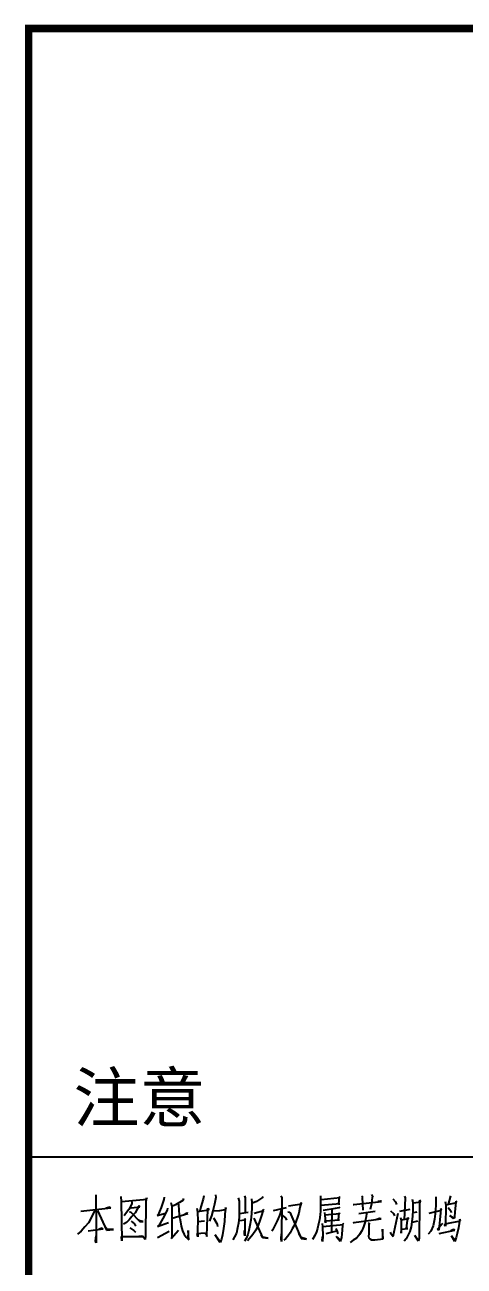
# Model space of a CAD drawing. Extents: x 2025205 to 2402328, y -557483 to 329036.
# Drawn here: x 2166040 to 2170391, y -334523 to -322219 of the extents above; entities that cross this region are included whole.
import ezdxf

# ---------------------------------------------------------------- set-up
doc = ezdxf.new("R2010")
doc.units = 0
doc.header["$LTSCALE"] = 1500
doc.header["$MEASUREMENT"] = 0
doc.layers.add('PUB_TITLE', color=4, linetype='Continuous')
doc.styles.add('图签2', font='simhei.ttf', dxfattribs={"height": 1000})

# ---------------------------------------------------------------- blocks, each defined once
blk = doc.blocks.new('EWW')
at = {"layer": 'PUB_TITLE'}
for p, q in [((-165269.7518134473, 286116.4685459556), (-158269.7518069281, 286116.4685459556)), ((-164825.1492379329, 285865.073813078), (-164823.1334898996, 285658.4596398827)), ((-164661.87364723, 285854.9950729217), (-164657.8421511634, 285822.2391674155)), ((-164657.8421511634, 285822.2391674155), (-164653.8106550968, 285562.7116084024)), ((-164655.8264031301, 285822.2391674155), (-164486.5035683273, 285837.3572776495)), ((-164589.3067180275, 285807.1210571816), (-164607.448450329, 285769.3257815968)), ((-164589.3067180275, 285819.7194823762), (-164589.3067180275, 285807.1210571816)), ((-164540.9287652264, 285794.5226319861), (-164567.1334896612, 285746.648616245)), ((-164534.8815211265, 285786.9635768691), (-164540.9287652264, 285794.5226319861)), ((-164496.5823084938, 285822.2391674155), (-164498.5980565271, 285595.4675139086)), ((-164492.5508124272, 285844.9163327655), (-164496.5823084938, 285822.2391674155)), ((-164486.5035683273, 285837.3572776495), (-164492.5508124272, 285844.9163327655)), ((-164377.6531745235, 285834.8375926102), (-164393.7791587918, 285781.9242067924)), ((-164375.6374264902, 285849.9557028441), (-164377.6531745235, 285834.8375926102)), ((-164331.2909697557, 285814.6801122995), (-164325.2437256558, 285789.4832619103)), ((-164325.2437256558, 285789.4832619103), (-164323.2279776225, 285711.3730257014)), ((-164299.0390012211, 285799.5620020656), (-164323.2279776225, 285789.4832619093)), ((-164252.6767964533, 285827.2785374941), (-164299.0390012211, 285799.5620020656)), ((-164280.8972689214, 285804.6013721433), (-164278.8815208881, 285759.2470414415)), ((-164246.6295523534, 285842.396647728), (-164252.6767964533, 285827.2785374941)), ((-164117.6216782185, 285837.3572776495), (-164131.7319144516, 285786.963576871)), ((-164113.5901821519, 285860.0344430003), (-164117.6216782185, 285837.3572776495)), ((-164043.0390009845, 285804.6013721423), (-164053.117741151, 285759.2470414415)), ((-164032.960260818, 285847.4360178057), (-164043.0390009845, 285804.6013721423)), ((-164034.9760088513, 285865.073813078), (-164032.960260818, 285847.4360178057)), ((-163885.8106543815, 285844.9163327664), (-163879.7634102816, 285824.7588524548)), ((-163879.7634102816, 285824.7588524548), (-163879.7634102816, 285764.2864115192)), ((-163843.4799456804, 285860.0344429994), (-163839.4484496138, 285844.9163327655)), ((-163839.4484496138, 285844.9163327655), (-163839.4484496138, 285749.1683012852)), ((-163799.1334889459, 285839.8769626878), (-163795.1019928793, 285814.6801122986)), ((-163795.1019928793, 285814.6801122986), (-163795.1019928793, 285781.9242067914)), ((-163764.8657723779, 285822.2391674155), (-163791.0704968127, 285809.6407422209)), ((-163726.5665597452, 285847.4360178057), (-163764.8657723779, 285822.2391674155)), ((-163722.5350636786, 285854.9950729217), (-163726.5665597452, 285847.4360178057)), ((-163603.6059297083, 285860.0344430003), (-163595.5429375751, 285847.4360178057)), ((-163597.5586856084, 285849.9557028441), (-163599.5744336417, 285557.6722383238)), ((-163595.5429375751, 285847.4360178057), (-163597.5586856084, 285849.9557028441)), ((-163553.212228874, 285792.0029469486), (-163466.5350634384, 285807.1210571826)), ((-163470.566559505, 285814.6801122995), (-163478.62955164, 285781.9242067924)), ((-163466.5350634384, 285807.1210571826), (-163470.566559505, 285814.6801122995)), ((-163343.5744334033, 285860.0344430003), (-163341.55868537, 285837.3572776495)), ((-163341.55868537, 285797.0423170263), (-163343.5744334033, 285759.2470414415)), ((-163341.55868537, 285837.3572776495), (-163341.55868537, 285797.0423170263)), ((-163214.5665592665, 285807.1210571816), (-163339.5429373367, 285794.522631987)), ((-163337.5271893034, 285834.8375926111), (-163212.5508112332, 285847.4360178057)), ((-163218.5980553331, 285852.4753878834), (-163224.645299433, 285807.1210571816)), ((-163224.645299433, 285807.1210571816), (-163214.5665592665, 285807.1210571816)), ((-163212.5508112332, 285847.4360178057), (-163218.5980553331, 285852.4753878834)), ((-163125.8736457995, 285802.081687104), (-163121.8421497329, 285802.081687104)), ((-163121.8421497329, 285802.081687104), (-162940.4248267303, 285822.2391674155)), ((-163071.4484488985, 285860.0344430003), (-163063.3854567653, 285849.9557028441)), ((-163063.3854567653, 285849.9557028441), (-163067.4169528319, 285847.4360178057)), ((-163067.4169528319, 285847.4360178057), (-163063.3854567653, 285764.2864115192)), ((-163006.944511831, 285807.1210571816), (-163015.0075039642, 285769.3257815968)), ((-163006.944511831, 285867.5934981173), (-162996.8657716627, 285849.9557028441)), ((-163000.8972677311, 285849.9557028441), (-163006.944511831, 285807.1210571816)), ((-162996.8657716627, 285849.9557028441), (-163000.8972677311, 285849.9557028441)), ((-162946.4720708302, 285824.7588524539), (-162964.6138031299, 285822.2391674155)), ((-162940.4248267303, 285822.2391674155), (-162946.4720708302, 285824.7588524539)), ((-162865.8421494944, 285839.8769626878), (-162847.7004171929, 285819.7194823762)), ((-162847.7004171929, 285819.7194823762), (-162841.653173093, 285802.081687104)), ((-162783.1964801254, 285844.9163327655), (-162791.2594722605, 285698.7746005058)), ((-162787.227976192, 285857.514757961), (-162783.1964801254, 285844.9163327655)), ((-162736.8342753595, 285837.3572776495), (-162732.8027792929, 285814.6801122995)), ((-162732.8027792929, 285814.6801122995), (-162732.8027792929, 285764.2864115201)), ((-162730.7870312596, 285812.1604272602), (-162680.3933304253, 285819.7194823772)), ((-162688.4563225585, 285792.0029469486), (-162690.4720705918, 285595.4675139096)), ((-162688.4563225585, 285829.7982225334), (-162688.4563225585, 285792.0029469486)), ((-162680.3933304253, 285819.7194823772), (-162688.4563225585, 285829.7982225334)), ((-162581.621676788, 285807.1210571816), (-162583.6374248213, 285756.7273564022)), ((-162581.621676788, 285852.4753878834), (-162581.621676788, 285807.1210571816)), ((-162519.1334877538, 285822.2391674155), (-162515.1019916872, 285799.5620020656)), ((-162515.1019916872, 285799.5620020656), (-162517.1177397205, 285658.4596398836)), ((-162515.1019916872, 285799.5620020647), (-162442.5350624865, 285814.6801122986)), ((-162484.8657711858, 285860.0344430003), (-162498.9760074208, 285802.081687104)), ((-162450.5980546197, 285794.522631987), (-162454.6295506863, 285754.2076713638)), ((-162448.5823065864, 285824.7588524548), (-162450.5980546197, 285794.522631987)), ((-162442.5350624865, 285814.6801122986), (-162448.5823065864, 285824.7588524548)), ((-164925.9366396016, 285756.7273564022), (-164726.3775842974, 285779.4045217531)), ((-164855.3854584342, 285718.9320808183), (-164875.5429387672, 285681.1368052335)), ((-164833.2122300679, 285764.2864115192), (-164855.3854584342, 285718.9320808183)), ((-164815.0704977664, 285761.7667264808), (-164754.5980567655, 285633.2627894934)), ((-164734.4405764325, 285784.4438918307), (-164760.6453008654, 285776.8848367138)), ((-164726.3775842974, 285779.4045217531), (-164734.4405764325, 285784.4438918307)), ((-164629.6216786953, 285739.089561129), (-164639.7004188618, 285726.4911359344)), ((-164607.448450329, 285769.3257815968), (-164629.6216786953, 285739.089561129)), ((-164587.2909699942, 285721.4517658558), (-164605.4327022939, 285701.2942855442)), ((-164603.4169542606, 285754.207671362), (-164597.3697101607, 285754.207671362)), ((-164599.3854581958, 285781.9242067914), (-164591.3224660608, 285779.4045217521)), ((-164597.3697101607, 285754.207671362), (-164534.8815211265, 285688.6958603486)), ((-164591.3224660608, 285779.4045217521), (-164534.8815211265, 285786.9635768691)), ((-164567.1334896612, 285746.648616245), (-164587.2909699942, 285721.4517658558)), ((-164421.999631258, 285729.0108209737), (-164365.5586863237, 285744.1289312076)), ((-164415.9523871581, 285729.0108209737), (-164421.999631258, 285729.0108209737)), ((-164393.7791587918, 285781.9242067924), (-164415.9523871581, 285729.0108209737)), ((-164383.7004186234, 285708.8533406621), (-164411.9208910915, 285658.4596398836)), ((-164355.4799461572, 285764.2864115192), (-164383.7004186234, 285708.8533406621)), ((-164353.4641981239, 285776.8848367147), (-164355.4799461572, 285764.2864115192)), ((-164323.2279776225, 285711.3730257014), (-164323.2279776225, 285645.861214689)), ((-164321.2122295892, 285711.3730257014), (-164218.4090798872, 285741.6092461692)), ((-164278.8815208881, 285759.2470414415), (-164272.8342767882, 285716.412395779)), ((-164272.8342767882, 285716.412395779), (-164270.8185287549, 285711.3730257014)), ((-164270.8185287549, 285711.3730257014), (-164266.7870326883, 285686.1761753112)), ((-164224.4563239871, 285744.1289312085), (-164242.5980562868, 285734.0501910523)), ((-164218.4090798872, 285741.6092461692), (-164224.4563239871, 285744.1289312085)), ((-164159.9523869196, 285776.8848367147), (-164153.9051428197, 285754.2076713638)), ((-164153.9051428197, 285754.2076713638), (-164151.8893947864, 285691.2155453898)), ((-164095.4484498522, 285761.7667264799), (-164151.8893947864, 285754.2076713638)), ((-164131.7319144516, 285786.963576871), (-164139.7949065866, 285756.7273564031)), ((-164079.3224655839, 285766.8060965575), (-164095.4484498522, 285761.7667264799)), ((-164091.4169537856, 285660.979324922), (-164087.385457719, 285764.2864115192)), ((-164087.385457719, 285776.8848367138), (-164079.3224655839, 285766.8060965575)), ((-164087.385457719, 285764.2864115192), (-164087.385457719, 285776.8848367138)), ((-164063.1964813175, 285726.4911359344), (-164071.2594734526, 285703.8139705844)), ((-164053.117741151, 285759.2470414415), (-164063.1964813175, 285726.4911359344)), ((-164053.117741151, 285759.2470414415), (-164008.7712844166, 285761.7667264799)), ((-164049.0862450844, 285713.8927107397), (-164026.9130167181, 285676.097435155)), ((-164008.7712844166, 285761.7667264799), (-164006.7555363833, 285761.7667264799)), ((-164006.7555363833, 285761.7667264799), (-163970.4720717838, 285769.3257815968)), ((-163974.5035678505, 285736.5698760906), (-163976.5193158838, 285688.6958603496)), ((-163970.4720717838, 285781.9242067914), (-163974.5035678505, 285736.5698760906)), ((-163964.4248276839, 285771.8454666361), (-163970.4720717838, 285781.9242067914)), ((-163970.4720717838, 285769.3257815968), (-163964.4248276839, 285771.8454666361)), ((-163879.7634102816, 285718.9320808183), (-163883.7949063482, 285678.6171201942)), ((-163879.7634102816, 285764.2864115192), (-163879.7634102816, 285718.9320808183)), ((-163877.7476622465, 285741.6092461683), (-163819.2909692789, 285751.6879863245)), ((-163841.4641976471, 285708.8533406612), (-163841.4641976471, 285595.4675139077)), ((-163837.4327015805, 285701.2942855451), (-163841.4641976471, 285708.8533406612)), ((-163799.1334889459, 285739.089561129), (-163803.1649850125, 285698.7746005058)), ((-163795.1019928793, 285781.9242067914), (-163799.1334889459, 285739.089561129)), ((-163783.0075046795, 285711.3730256995), (-163726.5665597452, 285582.8690887121)), ((-163780.9917566462, 285744.1289312067), (-163716.4878195787, 285761.7667264789)), ((-163730.5980558118, 285736.5698760897), (-163742.6925440116, 285696.2549154656)), ((-163720.5193156453, 285769.3257815959), (-163730.5980558118, 285736.5698760897)), ((-163716.4878195787, 285761.7667264789), (-163720.5193156453, 285769.3257815959)), ((-163651.9838825094, 285761.7667264808), (-163567.3224651071, 285781.9242067924)), ((-163613.6846698748, 285729.0108209737), (-163629.8106541412, 285693.7352304282)), ((-163599.5744336417, 285771.8454666371), (-163613.6846698748, 285729.0108209737)), ((-163599.5744336417, 285734.0501910523), (-163573.369709207, 285713.8927107407)), ((-163573.369709207, 285713.8927107407), (-163567.3224651071, 285698.7746005068)), ((-163557.2437249424, 285754.2076713638), (-163545.1492367408, 285751.6879863245)), ((-163545.1492367408, 285751.6879863245), (-163470.5665595068, 285577.8297186354)), ((-163494.7555359064, 285718.9320808183), (-163502.8185280396, 285693.7352304282)), ((-163486.6925437732, 285744.1289312085), (-163494.7555359064, 285718.9320808183)), ((-163478.62955164, 285781.9242067924), (-163486.6925437732, 285744.1289312085)), ((-163345.5901814366, 285734.0501910523), (-163349.6216775032, 285701.2942855451)), ((-163343.5744334033, 285759.2470414415), (-163345.5901814366, 285734.0501910523)), ((-163299.2279766689, 285766.8060965585), (-163325.4327011018, 285761.7667264808)), ((-163315.3539609353, 285749.1683012862), (-163313.338212902, 285731.5305060139)), ((-163214.5665592665, 285739.0895611309), (-163313.338212902, 285731.5305060139)), ((-163313.338212902, 285731.5305060139), (-163309.3067168354, 285681.1368052345)), ((-163271.0075042008, 285771.8454666371), (-163299.2279766689, 285766.8060965585)), ((-163220.6138033664, 285779.4045217531), (-163271.0075042008, 285771.8454666371)), ((-163266.9760081342, 285769.3257815978), (-163268.9917561675, 285620.6643642988)), ((-163224.645299433, 285701.2942855461), (-163218.5980553331, 285746.6486162469)), ((-163214.5665592665, 285784.4438918307), (-163220.6138033664, 285779.4045217531)), ((-163218.5980553331, 285746.6486162469), (-163214.5665592665, 285739.0895611309)), ((-163089.5901811982, 285741.6092461692), (-162980.7397873963, 285756.7273564031)), ((-163043.2279764304, 285716.412395779), (-163047.259472497, 285686.1761753112)), ((-163041.2122283971, 285718.9320808183), (-163043.2279764304, 285716.412395779)), ((-163039.1964803638, 285744.1289312076), (-163041.2122283971, 285718.9320808183)), ((-162992.8342755961, 285701.2942855451), (-162942.4405747636, 285706.3336556228)), ((-162952.5193149301, 285708.8533406612), (-162976.7082913297, 285701.2942855451)), ((-162942.4405747636, 285706.3336556228), (-162952.5193149301, 285708.8533406612)), ((-162879.9523857275, 285759.2470414415), (-162859.7949053945, 285741.6092461683)), ((-162861.8106534278, 285590.42814383), (-162829.5586848932, 285744.1289312076)), ((-162859.7949053945, 285741.6092461683), (-162853.7476612946, 285726.4911359344)), ((-162819.4799447267, 285756.7273564022), (-162750.9445115926, 285771.8454666361)), ((-162815.4484486601, 285716.412395779), (-162809.4012045602, 285696.2549154675)), ((-162761.0232517591, 285706.3336556228), (-162811.4169525935, 285698.7746005068)), ((-162775.1334879941, 285643.3415296488), (-162765.0547478257, 285716.412395779)), ((-162765.0547478257, 285716.412395779), (-162761.0232517591, 285706.3336556228)), ((-162734.8185273262, 285723.971450896), (-162738.8500233928, 285686.1761753121)), ((-162732.8027792929, 285764.2864115201), (-162734.8185273262, 285723.971450896)), ((-162706.5980548582, 285751.6879863245), (-162730.7870312596, 285746.6486162469)), ((-162625.9681335224, 285744.1289312076), (-162543.3224641534, 285764.2864115192)), ((-162583.6374248213, 285756.7273564022), (-162589.6846689212, 285703.8139705844)), ((-162551.3854562885, 285746.6486162459), (-162561.464196455, 285633.2627894925)), ((-162547.35396022, 285774.3651516754), (-162551.3854562885, 285746.6486162459)), ((-162543.3224641534, 285764.2864115192), (-162547.35396022, 285774.3651516754)), ((-162498.9760074189, 285781.9242067924), (-162482.8500231525, 285759.2470414415)), ((-162488.8972672524, 285729.0108209737), (-162462.6925428195, 285711.3730257014)), ((-162464.7082908528, 285708.8533406621), (-162488.8972672524, 285729.0108209737)), ((-162482.8500231525, 285759.2470414415), (-162478.8185270859, 285749.1683012852)), ((-162460.6767947862, 285711.3730257014), (-162464.7082908528, 285708.8533406621)), ((-162458.6610467529, 285718.9320808183), (-162460.6767947862, 285711.3730257014)), ((-162454.6295506863, 285754.2076713638), (-162458.6610467529, 285718.9320808183)), ((-164923.9208915683, 285625.7037343765), (-164946.0941199365, 285605.5462540649)), ((-164897.7161671354, 285653.420269805), (-164923.9208915683, 285625.7037343765)), ((-164875.5429387672, 285681.1368052335), (-164897.7161671354, 285653.420269805)), ((-164877.5586868005, 285628.2234194148), (-164776.7712851318, 285640.8218446104)), ((-164823.1334898996, 285658.4596398827), (-164823.1334898996, 285547.5934981685)), ((-164784.8342772669, 285645.861214688), (-164802.9760095666, 285638.3021595711)), ((-164776.7712851318, 285640.8218446104), (-164784.8342772669, 285645.861214688)), ((-164752.5823087322, 285638.3021595711), (-164764.676796932, 285653.420269805)), ((-164754.5980567655, 285633.2627894934), (-164710.251600031, 285635.7824745318)), ((-164710.251600031, 285635.7824745318), (-164752.5823087322, 285638.3021595711)), ((-164623.5744345954, 285683.656490271), (-164643.7319149284, 285671.0580650764)), ((-164605.4327022939, 285701.2942855442), (-164623.5744345954, 285683.656490271)), ((-164601.4012062273, 285648.3808997255), (-164575.1964817944, 285630.7431044523)), ((-164593.3382140941, 285691.2155453879), (-164571.1649857278, 285673.5777501157)), ((-164575.1964817944, 285630.7431044523), (-164563.1019935927, 285618.1446792576)), ((-164571.1649857278, 285673.5777501157), (-164561.0862455594, 285660.9793249201)), ((-164534.8815211265, 285693.7352304263), (-164544.960261293, 285698.7746005049)), ((-164512.7082927583, 285688.6958603486), (-164534.8815211265, 285693.7352304263)), ((-164534.8815211265, 285688.6958603486), (-164512.7082927583, 285688.6958603486)), ((-164417.9681351914, 285655.9399548443), (-164345.4012059888, 285683.6564902728)), ((-164411.9208910915, 285658.4596398836), (-164417.9681351914, 285655.9399548443)), ((-164417.9681351914, 285582.8690887149), (-164341.3697099222, 285625.7037343774)), ((-164329.2752217224, 285577.8297186363), (-164280.8972689214, 285633.2627894934)), ((-164323.2279776225, 285645.861214689), (-164325.2437256558, 285585.3887737533)), ((-164266.7870326883, 285686.1761753112), (-164262.7555366217, 285658.4596398827)), ((-164262.7555366217, 285658.4596398827), (-164254.6925444885, 285628.2234194148)), ((-164254.6925444885, 285628.2234194148), (-164242.5980562868, 285603.0265690256)), ((-164216.3933318539, 285630.7431044541), (-164218.4090798872, 285572.7903485578)), ((-164212.3618357873, 285567.7509784801), (-164216.3933318539, 285630.7431044541)), ((-164151.8893947864, 285691.2155453898), (-164153.9051428197, 285638.302159572)), ((-164153.9051428197, 285638.302159572), (-164151.8893947864, 285587.9084587926)), ((-164151.8893947864, 285688.6958603505), (-164107.542938052, 285693.7352304282)), ((-164093.4327018189, 285590.428143831), (-164091.4169537856, 285660.979324922)), ((-164071.2594734526, 285703.8139705844), (-164075.2909695192, 285691.2155453889)), ((-164026.9130167181, 285676.097435155), (-164024.8972686848, 285668.538380038)), ((-164024.8972686848, 285668.538380038), (-164022.8815206515, 285655.9399548434)), ((-163982.5665599837, 285643.3415296488), (-163988.6138040836, 285600.5068839863)), ((-163976.5193158838, 285688.6958603496), (-163982.5665599837, 285643.3415296488)), ((-163889.8421504481, 285648.3808997264), (-163897.9051425813, 285613.1053091809)), ((-163883.7949063482, 285678.6171201942), (-163889.8421504481, 285648.3808997264)), ((-163879.7634102816, 285696.2549154675), (-163837.4327015805, 285701.2942855451)), ((-163843.4799456804, 285610.5856241416), (-163843.4799456804, 285630.7431044532)), ((-163815.2594732123, 285630.7431044532), (-163823.3224653455, 285603.0265690247)), ((-163809.2122291124, 285663.4990099603), (-163815.2594732123, 285630.7431044532)), ((-163803.1649850125, 285698.7746005058), (-163809.2122291124, 285663.4990099603)), ((-163768.8972684464, 285633.2627894916), (-163789.0547487794, 285603.0265690237)), ((-163754.7870322114, 285666.0186949978), (-163768.8972684464, 285633.2627894916)), ((-163742.6925440116, 285696.2549154656), (-163754.7870322114, 285666.0186949978)), ((-163660.0468746426, 285633.2627894934), (-163664.0783707092, 285625.7037343765)), ((-163645.9366384095, 285658.4596398836), (-163660.0468746426, 285633.2627894934)), ((-163629.8106541412, 285693.7352304282), (-163645.9366384095, 285658.4596398836)), ((-163529.0232524744, 285640.8218446104), (-163543.1334887075, 285615.6249942202)), ((-163512.897268208, 285668.5383800389), (-163529.0232524744, 285640.8218446104)), ((-163502.8185280396, 285693.7352304282), (-163512.897268208, 285668.5383800389)), ((-163361.716165703, 285643.3415296488), (-163369.7791578362, 285620.6643642988)), ((-163355.6689216031, 285673.5777501166), (-163361.716165703, 285643.3415296488)), ((-163349.6216775032, 285701.2942855451), (-163355.6689216031, 285673.5777501166)), ((-163331.4799452017, 285676.0974351568), (-163329.4641971684, 285653.4202698059)), ((-163329.4641971684, 285653.4202698059), (-163327.4484491351, 285595.4675139096)), ((-163327.4484491351, 285655.9399548462), (-163190.3775828669, 285668.5383800408)), ((-163311.3224648687, 285693.7352304291), (-163216.5823072998, 285701.2942855461)), ((-163309.3067168354, 285681.1368052345), (-163311.3224648687, 285693.7352304291)), ((-163305.2752207688, 285610.5856241425), (-163234.7240395995, 285628.2234194158)), ((-163240.7712836994, 285643.3415296497), (-163232.7082915662, 285623.1840493381)), ((-163216.5823072998, 285701.2942855461), (-163224.645299433, 285701.2942855461)), ((-163196.4248269668, 285663.4990099622), (-163202.4720710667, 285605.5462540658)), ((-163194.4090789335, 285676.0974351577), (-163196.4248269668, 285663.4990099622)), ((-163190.3775828669, 285668.5383800408), (-163194.4090789335, 285676.0974351577)), ((-163125.8736457995, 285681.1368052335), (-163121.8421497329, 285683.6564902719)), ((-163121.8421497329, 285683.6564902719), (-162992.8342755961, 285701.2942855451)), ((-163069.4327008652, 285628.2234194148), (-163085.5586851316, 285603.0265690256)), ((-163059.3539606987, 285653.420269805), (-163069.4327008652, 285628.2234194148)), ((-163047.259472497, 285686.1761753112), (-163059.3539606987, 285653.420269805)), ((-163027.101992164, 285683.6564902719), (-163017.0232519975, 285671.0580650773)), ((-163023.0704960974, 285671.0580650773), (-163023.0704960974, 285613.1053091809)), ((-163017.0232519975, 285671.0580650773), (-163023.0704960974, 285671.0580650773)), ((-162934.3775826285, 285638.3021595711), (-162932.3618345952, 285582.869088714)), ((-162928.3303385286, 285575.3100335961), (-162934.3775826285, 285638.3021595711)), ((-162809.4012045602, 285696.2549154675), (-162809.4012045602, 285613.1053091809)), ((-162809.4012045602, 285613.1053091809), (-162807.3854565269, 285638.3021595711)), ((-162807.3854565269, 285638.3021595711), (-162765.0547478257, 285643.3415296488)), ((-162765.0547478257, 285643.3415296488), (-162775.1334879941, 285643.3415296488)), ((-162744.8972674927, 285653.420269805), (-162752.9602596259, 285623.1840493381)), ((-162738.8500233928, 285686.1761753121), (-162744.8972674927, 285653.420269805)), ((-162702.5665587916, 285691.2155453898), (-162736.8342753595, 285683.6564902728)), ((-162613.8736453226, 285625.7037343765), (-162632.0153776223, 285605.5462540649)), ((-162599.7634090895, 285660.979324922), (-162613.8736453226, 285625.7037343765)), ((-162589.6846689212, 285703.8139705844), (-162599.7634090895, 285660.979324922)), ((-162569.5271885882, 285638.3021595711), (-162535.2594720202, 285678.6171201942)), ((-162561.464196455, 285633.2627894925), (-162569.5271885882, 285638.3021595711)), ((-162559.4484484217, 285610.5856241425), (-162454.6295506845, 285633.2627894934)), ((-162523.1649838204, 285668.5383800389), (-162509.0547475873, 285676.0974351559)), ((-162517.1177397205, 285658.4596398836), (-162523.1649838204, 285668.5383800389)), ((-162509.0547475873, 285676.0974351559), (-162418.3460860851, 285693.7352304282)), ((-162464.7082908528, 285635.7824745318), (-162482.8500231525, 285628.2234194158)), ((-162454.6295506845, 285633.2627894934), (-162464.7082908528, 285635.7824745318)), ((-162430.4405742849, 285648.3808997273), (-162440.5193144514, 285610.5856241435)), ((-162422.3775821517, 285703.8139705844), (-162430.4405742849, 285648.3808997273)), ((-162418.3460860851, 285693.7352304282), (-162422.3775821517, 285703.8139705844)), ((-164827.1649859662, 285562.7116084024), (-164823.1334898996, 285595.4675139086)), ((-164823.1334898996, 285547.5934981685), (-164827.1649859662, 285562.7116084024)), ((-164655.8264031301, 285590.428143831), (-164512.7082927602, 285590.428143831)), ((-164653.8106550968, 285562.7116084024), (-164655.8264031301, 285590.428143831)), ((-164522.7870329267, 285592.9478288693), (-164542.9445132616, 285590.428143831)), ((-164512.7082927602, 285590.428143831), (-164522.7870329267, 285592.9478288693)), ((-164500.6138045604, 285570.2706635185), (-164514.7240407935, 285590.42814383)), ((-164498.5980565271, 285595.4675139086), (-164500.6138045604, 285570.2706635185)), ((-164325.2437256558, 285585.3887737533), (-164329.2752217224, 285577.8297186363)), ((-164242.5980562868, 285603.0265690256), (-164230.503568087, 285585.3887737524)), ((-164230.503568087, 285585.3887737524), (-164218.4090798872, 285575.3100335961)), ((-164218.4090798872, 285575.3100335961), (-164212.3618357873, 285567.7509784801)), ((-164155.920890853, 285610.5856241425), (-164107.542938052, 285615.6249942202)), ((-164151.8893947864, 285587.9084587926), (-164155.920890853, 285610.5856241425)), ((-164107.542938052, 285615.6249942202), (-164095.4484498522, 285600.5068839872)), ((-164095.4484498522, 285600.5068839872), (-164093.4327018189, 285590.428143831)), ((-164039.0075049179, 285600.5068839863), (-164002.7240403167, 285555.1525532845)), ((-164004.73978835, 285550.1131832069), (-164039.0075049179, 285600.5068839863)), ((-163996.6767962168, 285572.7903485568), (-164004.73978835, 285550.1131832069)), ((-163988.6138040836, 285600.5068839863), (-163996.6767962168, 285572.7903485568)), ((-163909.9996307811, 285587.9084587917), (-163922.0941189828, 285567.7509784801)), ((-163897.9051425813, 285613.1053091809), (-163909.9996307811, 285587.9084587917)), ((-163833.4012055139, 285577.8297186345), (-163845.4956937137, 285560.1919233622)), ((-163841.4641976471, 285595.4675139077), (-163843.4799456804, 285610.5856241416)), ((-163823.3224653455, 285603.0265690247), (-163833.4012055139, 285577.8297186345)), ((-163809.2122291124, 285580.3494036729), (-163825.3382133807, 285562.7116084006)), ((-163789.0547487794, 285603.0265690237), (-163809.2122291124, 285580.3494036729)), ((-163724.5508117119, 285585.3887737514), (-163734.6295518784, 285600.5068839854)), ((-163726.5665597452, 285582.8690887121), (-163688.2673471107, 285580.3494036729)), ((-163688.2673471107, 285580.3494036729), (-163724.5508117119, 285585.3887737514)), ((-163601.590181675, 285577.8297186354), (-163599.5744336417, 285608.0659391033)), ((-163599.5744336417, 285557.6722383238), (-163601.590181675, 285577.8297186354)), ((-163571.3539611755, 285577.8297186354), (-163585.4641974086, 285565.2312934408)), ((-163557.2437249424, 285592.9478288693), (-163571.3539611755, 285577.8297186354)), ((-163543.1334887075, 285615.6249942202), (-163557.2437249424, 285592.9478288693)), ((-163470.5665595068, 285582.869088714), (-163484.6767957399, 285610.5856241425)), ((-163434.2830949055, 285572.7903485578), (-163470.5665595068, 285582.869088714)), ((-163470.5665595068, 285577.8297186354), (-163434.2830949055, 285572.7903485578)), ((-163379.8578980046, 285597.9871989479), (-163395.983882271, 285570.2706635194)), ((-163369.7791578362, 285620.6643642988), (-163379.8578980046, 285597.9871989479)), ((-163331.4799452017, 285567.750978482), (-163327.4484491351, 285592.9478288712)), ((-163329.4641971684, 285557.6722383257), (-163331.4799452017, 285567.750978482)), ((-163327.4484491351, 285595.4675139096), (-163329.4641971684, 285557.6722383257)), ((-163238.7555356661, 285590.4281438319), (-163210.5350631999, 285565.2312934427)), ((-163212.5508112332, 285557.6722383257), (-163238.7555356661, 285590.4281438319)), ((-163232.7082915662, 285623.1840493381), (-163228.6767954996, 285608.0659391042)), ((-163208.5193151666, 285570.2706635203), (-163212.5508112332, 285557.6722383257)), ((-163204.4878191, 285582.8690887159), (-163208.5193151666, 285570.2706635203)), ((-163202.4720710667, 285605.5462540658), (-163204.4878191, 285582.8690887159)), ((-163125.8736457995, 285565.2312934408), (-163146.0311261325, 285550.1131832069)), ((-163105.7161654665, 285580.3494036747), (-163125.8736457995, 285565.2312934408)), ((-163089.5901811982, 285597.987198947), (-163105.7161654665, 285580.3494036747)), ((-163085.5586851316, 285603.0265690256), (-163089.5901811982, 285597.987198947)), ((-163023.0704960974, 285608.0659391033), (-163025.0862441307, 285592.9478288693)), ((-163025.0862441307, 285592.9478288693), (-163023.0704960974, 285580.3494036738)), ((-163023.0704960974, 285613.1053091809), (-163023.0704960974, 285608.0659391033)), ((-163023.0704960974, 285580.3494036738), (-163017.0232519975, 285575.3100335961)), ((-163017.0232519975, 285575.3100335961), (-163006.944511831, 285567.7509784801)), ((-163006.944511831, 285567.7509784801), (-162984.7712834629, 285567.7509784801)), ((-162984.7712834629, 285567.7509784801), (-162928.3303385286, 285575.3100335961)), ((-162932.3618345952, 285582.869088714), (-162932.3618345952, 285575.3100335971)), ((-162881.9681337608, 285618.1446792586), (-162879.9523857275, 285615.6249942202)), ((-162879.9523857275, 285615.6249942202), (-162861.8106534278, 285590.42814383)), ((-162777.1492360274, 285575.3100335971), (-162789.2437242272, 285560.1919233631)), ((-162765.0547478257, 285597.9871989479), (-162777.1492360274, 285575.3100335971)), ((-162752.9602596259, 285623.1840493381), (-162765.0547478257, 285597.9871989479)), ((-162720.7082910931, 285597.9871989479), (-162694.5035666584, 285565.2312934417)), ((-162696.5193146917, 285560.1919233641), (-162720.7082910931, 285597.9871989479)), ((-162692.4878186251, 285567.750978481), (-162696.5193146917, 285560.1919233641)), ((-162690.4720705918, 285577.8297186363), (-162692.4878186251, 285567.750978481)), ((-162690.4720705918, 285595.4675139096), (-162690.4720705918, 285577.8297186363)), ((-162476.8027790526, 285595.4675139086), (-162452.6138026512, 285565.2312934417)), ((-162454.6295506863, 285557.6722383248), (-162476.8027790526, 285595.4675139086)), ((-162446.5665585513, 285582.869088714), (-162454.6295506863, 285557.6722383248)), ((-162440.5193144514, 285610.5856241435), (-162446.5665585513, 285582.869088714))]:
    blk.add_line(p, q, dxfattribs=at)
at = {"layer": 'PUB_TITLE', "const_width": 50}
blk.add_lwpolyline([(-158269.7518069281, 283354.5627039662), (-158269.7518069281, 293572.1164397839), (-165269.7518134473, 293572.1164397839), (-165269.7518134473, 283354.5627039671)], close=True, dxfattribs=at)
at = {"layer": 'PUB_TITLE', "style": '图签2', "width": 1.000000001091394}
blk.add_text('注意', height=319.9999999487773, dxfattribs=at).set_placement((-164974.4329774717, 286348.8518714877))

msp = doc.modelspace()

# ---------------------------------------------------------------- block references
at = {"xscale": 1.5, "yscale": 1.5, "zscale": 1.5}
msp.add_blockref('EWW', (2413981.835392988, -762614.4990533083), dxfattribs=at)

doc.saveas('drawing.dxf')
